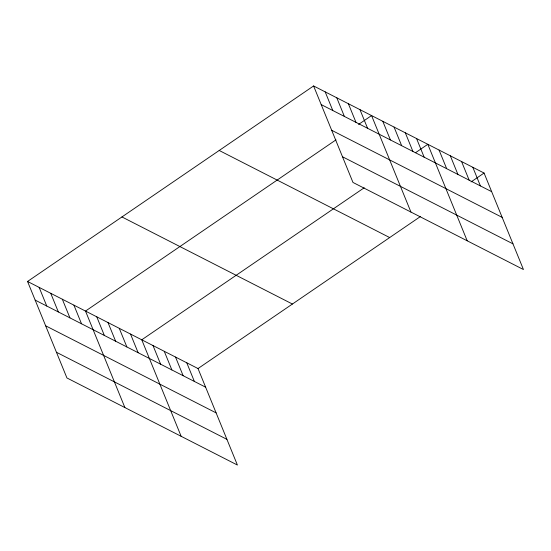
<?xml version="1.0" encoding="UTF-8"?>
<svg xmlns="http://www.w3.org/2000/svg" width="551" height="551" viewBox="0 0 551 551"><rect width="100%" height="100%" fill="white"/><g stroke="black" fill="none" stroke-linecap="round" stroke-linejoin="round"><path stroke-width="0.83" d="M27.55 281.465L198.023 368.55L237.405 465.044L66.933 377.958L27.55 281.465L313.595 85.956L484.067 173.042L523.45 269.535L352.977 182.45L313.595 85.956M335.986 139.871L85.508 311.074L124.891 407.568M358.563 124.443L371.56 115.565L410.936 212.059M364.197 187.781L141.765 339.809L181.148 436.309M415.502 152.717L427.817 144.3L467.193 240.801M198.023 368.55L420.454 216.522M471.071 181.926L484.067 173.042M321.205 104.594L491.678 191.679M331.688 130.284L502.161 217.37M342.495 156.76L512.967 243.845M219.202 150.471L389.674 237.557M121.943 216.942L292.416 304.035M35.154 300.102L205.633 387.188M45.643 325.793L216.116 412.885M56.443 352.268L226.916 439.354M472.82 167.29L480.424 185.935M461.566 161.546L469.177 180.184M450.319 155.795L457.922 174.44M439.064 150.051L446.675 168.689M416.563 138.556L424.167 157.193M405.309 132.805L412.919 151.449M394.061 127.061L401.665 145.698M382.807 121.31L390.418 139.947M359.968 109.642L367.572 128.28M348.377 103.719L355.98 122.356M336.785 97.796L344.389 116.44M325.186 91.872L332.797 110.517M186.775 362.806L194.379 381.444M175.521 357.055L183.125 375.692M164.267 351.304L171.878 369.948M153.02 345.56L160.623 364.197M130.518 334.064L138.122 352.702M119.264 328.313L126.875 346.958M108.017 322.569L115.62 341.207M96.762 316.818L104.366 335.463M73.917 305.151L81.527 323.788M62.325 299.227L69.936 317.872M50.733 293.304L58.344 311.949M39.142 287.388L46.752 306.025"/></g></svg>
